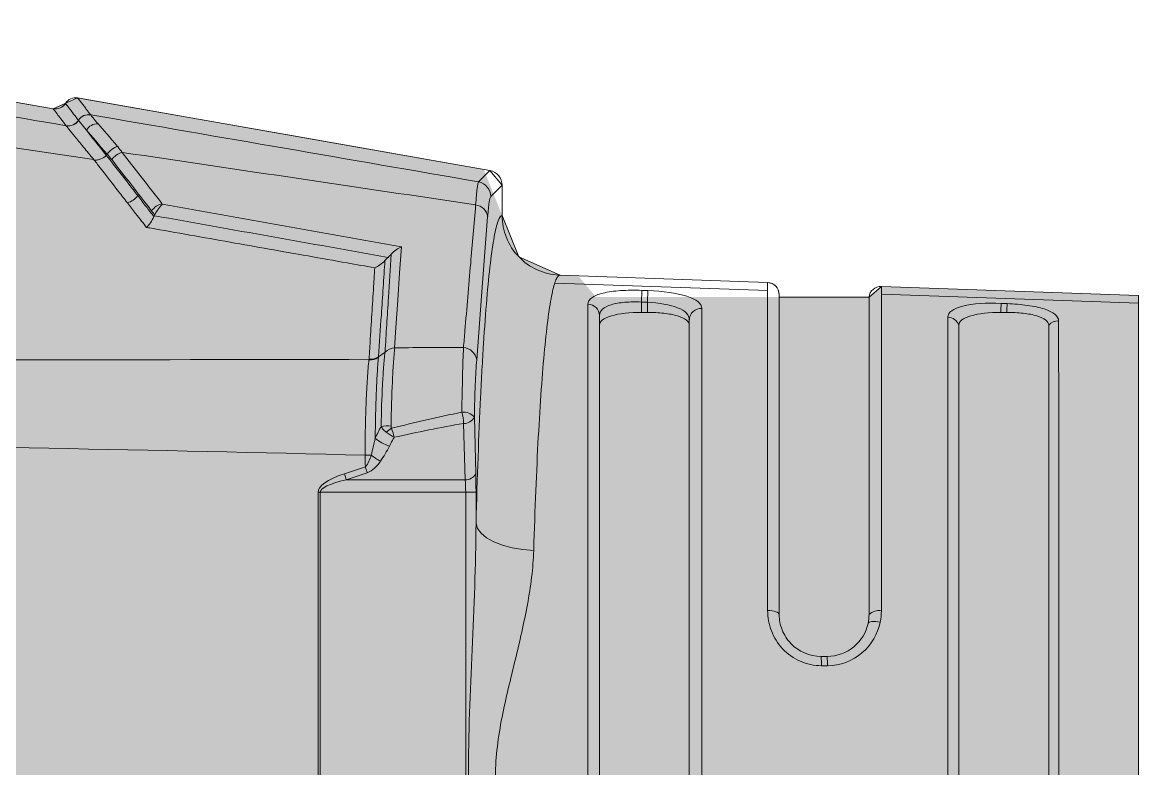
# Model space of a CAD drawing. Header units: millimetres. Extents: x 11482 to 13134, y 681 to 1782.
# Drawn here: x 12866.42 to 12871.7, y 1374.35 to 1377.87 of the extents above; entities that cross this region are included whole.
import ezdxf

# ---------------------------------------------------------------- set-up
doc = ezdxf.new("R2010")
doc.units = ezdxf.units.MM
doc.layers.add('di', color=7, linetype='Continuous')
doc.layers.add('xian', color=250, linetype='Continuous')

# ---------------------------------------------------------------- blocks, each defined once
blk = doc.blocks.new('al-cu')
at = {"layer": 'di', "lineweight": 0, "true_color": 0xffffff}
h = blk.add_hatch(color=7, dxfattribs=at)
h.dxf.hatch_style = 1
h.paths.add_polyline_path([(2170.5902, 2624.2039), (2170.7807, 2618.9417), (2170.7807, 2618.9405), (2170.8537, 2617.8383), (2170.8537, 2614.0827), (2170.4642, 2611.8737), (2170.4278, 2611.8295), (2170.379, 2611.8107), (2170.1309, 2610.404), (2170.0593, 2610.3438), (2169.7054, 2610.3438), (2169.6957, 2610.0671), (2169.6955, 2610.0667), (2169.6955, 2610.0622), (2169.6603, 2609.052), (2169.6599, 2609.0472), (2169.6565, 2609.0335), (2169.6523, 2609.0246), (2169.6425, 2609.0122), (2169.6368, 2609.0073), (2169.6269, 2609.0014), (2169.6162, 2608.9976), (2169.6088, 2608.9962), (2169.602, 2608.9958), (2169.5889, 2608.9958), (2169.5889, 2607.2471), (2164.9173, 2607.2471), (2164.8736, 2608.4986), (2164.9256, 2608.5586), (2164.9256, 2609.8871), (2164.8221, 2609.974), (2164.819, 2610.0622), (2164.7286, 2610.2634), (2164.3043, 2610.4333), (2163.9558, 2612.4098), (2164.0089, 2612.5289), (2163.7338, 2614.0891), (2163.7338, 2618.7562), (2163.5879, 2624.7755), (2163.5887, 2624.7853), (2163.5905, 2624.7927), (2163.5936, 2624.8008), (2163.6002, 2624.8113), (2163.6064, 2624.8181), (2163.6146, 2624.8245), (2163.6212, 2624.8281), (2163.9243, 2624.9718), (2163.9243, 2628.647), (2163.5879, 2634.9282), (2163.5887, 2634.938), (2163.5899, 2634.9434), (2163.5927, 2634.9513), (2163.5967, 2634.9589), (2163.6027, 2634.967), (2163.608, 2634.9722), (2163.615, 2634.9774), (2163.7338, 2635.0512), (2163.7338, 2639.7516), (2164.0089, 2641.3118), (2164.3095, 2643.4367), (2164.3811, 2643.4968), (2164.8088, 2643.4968), (2164.8558, 2644.7995), (2164.8579, 2644.807), (2164.862, 2644.8157), (2164.8675, 2644.8236), (2164.8748, 2644.831), (2164.8823, 2644.8364), (2164.892, 2644.8411), (2164.9013, 2644.8438), (2164.9103, 2644.8448), (2164.9256, 2644.8448), (2164.9256, 2646.5936), (2169.5972, 2646.5936), (2169.6409, 2645.342), (2169.5889, 2645.282), (2169.5889, 2644.8447), (2169.606, 2644.8447), (2169.6125, 2644.8439), (2169.6191, 2644.8423), (2169.6285, 2644.8385), (2169.637, 2644.8332), (2169.6425, 2644.8285), (2169.6484, 2644.8219), (2169.6544, 2644.8121), (2169.6573, 2644.805), (2169.6593, 2644.7973), (2169.6603, 2644.7886), (2169.6955, 2643.7785), (2170.3131, 2642.4032), (2170.3732, 2642.0624), (2170.8537, 2639.758), (2170.8537, 2635.0125), (2170.8533, 2635.0061), (2170.8527, 2635.0021), (2170.8513, 2634.9962), (2170.8493, 2634.9903), (2170.8477, 2634.9868), (2170.8438, 2634.9801), (2170.8406, 2634.9758), (2170.8371, 2634.9719), (2170.8337, 2634.9686), (2170.8311, 2634.9665), (2170.7807, 2634.9275), (2170.7807, 2629.9038), (2170.7806, 2629.9009), (2170.7801, 2629.8958), (2170.7793, 2629.891), (2170.7782, 2629.8867), (2170.7759, 2629.8806), (2170.7728, 2629.8744), (2170.7379, 2629.8146), (2170.7338, 2629.8086), (2170.7314, 2629.8055), (2170.7275, 2629.8015), (2170.7229, 2629.7976), (2170.7196, 2629.7953), (2170.7163, 2629.7932), (2170.5902, 2629.7219)])
at = {"layer": 'di', "color": 18, "lineweight": 0, "true_color": 0x000000}
blk.add_lwpolyline([(2163.7338, 2618.7562), (2163.7338, 2614.0891), (2164.0089, 2612.5289), (2163.9558, 2612.4098), (2164.3095, 2610.404), (2164.3811, 2610.3438), (2164.5277, 2610.3438), (2164.7286, 2610.2634), (2164.819, 2610.0622), (2164.8543, 2609.052), (2164.8592, 2609.0305), (2164.8664, 2609.0184), (2164.8777, 2609.0073), (2164.8906, 2609.0001), (2164.9125, 2608.9958), (2164.9256, 2608.9958), (2164.9256, 2608.5586), (2164.8736, 2608.4986), (2164.9173, 2607.2471), (2169.5972, 2607.2471)], dxfattribs=at)
at = {"layer": 'xian', "color": 18, "lineweight": 0, "true_color": 0x000000}
for p, q in [((2164.0089, 2612.5289), (2163.7338, 2614.0891)), ((2164.2567, 2612.3304), (2164.2563, 2612.3309)), ((2164.23, 2612.2655), (2164.2355, 2612.2696)), ((2164.4705, 2611.9994), (2164.4727, 2611.9976)), ((2168.6866, 2611.2393), (2165.875, 2611.2393)), ((2165.875, 2611.2287), (2165.875, 2611.2393)), ((2165.875, 2611.2287), (2168.6787, 2611.2287)), ((2165.875, 2610.5212), (2165.875, 2611.2287)), ((2165.785, 2611.1114), (2165.7509, 2611.0097)), ((2165.7809, 2611.0011), (2165.815, 2611.1028)), ((2165.815, 2611.1028), (2165.815, 2610.5243)), ((2165.6945, 2610.9812), (2165.6947, 2611.0102)), ((2165.1933, 2610.9138), (2165.2159, 2610.9453)), ((2165.815, 2610.5243), (2165.5402, 2610.5313)), ((2165.5102, 2610.4792), (2165.785, 2610.4722)), ((2167.6149, 2610.5212), (2165.875, 2610.5212)), ((2165.875, 2610.4711), (2165.875, 2610.5212)), ((2165.875, 2610.4711), (2166.027, 2610.4711)), ((2164.3811, 2610.3438), (2164.5277, 2610.3438)), ((2164.819, 2610.0622), (2164.8543, 2609.052)), ((2164.8929, 2609.0514), (2164.8574, 2610.0863)), ((2164.9495, 2609.6661), (2164.8927, 2609.6641)), ((2164.8927, 2609.6641), (2164.8937, 2609.635)), ((2164.9495, 2609.6661), (2164.9997, 2609.6661)), ((2164.9506, 2609.637), (2164.9495, 2609.6661)), ((2164.9997, 2609.6661), (2164.9997, 2609.637)), ((2164.9506, 2609.637), (2164.8937, 2609.635)), ((2164.9997, 2609.637), (2164.9506, 2609.637)), ((2164.9106, 2609.052), (2164.8543, 2609.052)), ((2164.9256, 2608.5586), (2164.9256, 2608.9958)), ((2166.6743, 2608.7918), (2166.6743, 2608.7626)), ((2166.7195, 2608.7606), (2166.7195, 2608.7897)), ((2164.9256, 2608.5586), (2166.4703, 2608.5586)), ((2164.8736, 2608.4986), (2164.9173, 2607.2471)), ((2164.9384, 2608.4986), (2164.8821, 2608.4986)), ((2164.9549, 2607.2463), (2164.9119, 2608.4976)), ((2169.4521, 2608.1214), (2165.0624, 2608.1214)), ((2164.9997, 2607.9174), (2164.9997, 2607.8883)), ((2165.0624, 2607.6842), (2169.4521, 2607.6842))]:
    blk.add_line(p, q, dxfattribs=at)
at = {"layer": 'xian', "color": 18, "lineweight": 0, "true_color": 0x000000, "flags": 128}
for points in [[(2164.3095, 2610.404), (2164.1458, 2611.3322), (2163.9635, 2612.3664), (2163.9558, 2612.4098)], [(2164.6815, 2610.8345), (2164.8072, 2610.8428), (2164.9402, 2610.8517), (2165.0732, 2610.8605), (2165.1716, 2610.867)], [(2164.3644, 2610.4589), (2164.3569, 2610.4513), (2164.3265, 2610.421), (2164.3095, 2610.404)], [(2164.535, 2610.4144), (2164.921, 2610.444), (2165.2309, 2610.4678)], [(2166.1581, 2610.1902), (2166.1538, 2610.244), (2166.1452, 2610.2955), (2166.1325, 2610.343), (2166.1161, 2610.3849), (2166.0967, 2610.4197), (2166.0749, 2610.4462), (2166.0514, 2610.4636), (2166.027, 2610.4711)], [(2164.3811, 2610.3438), (2164.4085, 2610.3713), (2164.436, 2610.399)], [(2166.4703, 2608.9958), (2166.4666, 2608.9969), (2166.463, 2609), (2166.4597, 2609.0052), (2166.4567, 2609.0122), (2166.4543, 2609.0206), (2166.4525, 2609.0304), (2166.4513, 2609.041), (2166.4508, 2609.052)], [(2166.5134, 2608.5632), (2166.5102, 2608.5614), (2166.5076, 2608.5576), (2166.5056, 2608.5519), (2166.5044, 2608.5445), (2166.504, 2608.5357), (2166.5043, 2608.5258), (2166.5055, 2608.5151), (2166.5074, 2608.5042)]]:
    blk.add_lwpolyline(points, dxfattribs=at)
at = {"layer": 'xian', "color": 18, "lineweight": 0, "true_color": 0x000000}
for centre, radius, start, end in [((2164.0339, 2612.455), 0.0584, 302.1334, 9.9024), ((2164.0956, 2612.3564), 0.0584, 122.1229, 189.9131), ((2164.0961, 2612.3561), 0.0585, 122.1996, 189.9628), ((2164.1462, 2612.3118), 0.0646, 121.195, 181.5021), ((2164.3113, 2612.1686), 0.0936, 126.3581, 164.781), ((2164.3774, 2612.1917), 0.092, 306.0758, 344.9321), ((2164.5583, 2611.976), 0.0909, 125.652, 165.1258), ((2165.9123, 2611.4991), 0.408, 251.8163, 256.2015), ((2165.1648, 2610.9825), 0.0659, 326.1, 8.2217), ((2165.4235, 2610.7692), 0.344, 29.0585, 38.0368), ((2165.8782, 2611.3974), 0.408, 251.8163, 256.2015), ((2165.7684, 2610.899), 0.2159, 170.928, 183.8288), ((2165.4198, 2610.8103), 0.2453, 19.6134, 38.1269), ((2166.248, 2610.4), 0.8369, 142.6586, 144.8266), ((2165.2394, 2610.5354), 0.0681, 182.7504, 262.8169), ((2165.5533, 2610.5318), 0.068, 173.1206, 230.7488), ((2165.5598, 2610.8291), 0.2985, 255.6356, 266.2452), ((2165.484, 2610.529), 0.0563, 297.8003, 2.3213), ((2165.7587, 2610.522), 0.0563, 297.8003, 2.3213), ((2164.4363, 2610.472), 0.073, 190.3642, 269.814), ((2164.5428, 2610.4808), 0.0669, 186.8688, 263.334), ((2165.0169, 2609.9267), 0.0566, 180.3169, 268.3742), ((2165.0376, 2609.3762), 0.0568, 91.8092, 183.5507), ((2164.9125, 2609.0541), 0.0583, 182.0002, 269.9999), ((2166.7099, 2609.0784), 0.2888, 262.9301, 271.9162), ((2166.7099, 2609.0492), 0.2887, 262.9294, 271.9162), ((2166.5183, 2608.5112), 0.0675, 135.3219, 190.8726), ((2165.0811, 2608.1761), 0.0578, 180.8903, 251.1025), ((2165.0734, 2605.853), 2.0657, 92.0455, 93.2638), ((2165.0655, 2606.0537), 1.8358, 92.0553, 93.3916), ((2165.1007, 2607.6384), 0.0597, 129.9155, 182.2916)]:
    blk.add_arc(centre, radius, start, end, dxfattribs=at)
at = {"layer": 'xian', "color": 18, "lineweight": 0, "true_color": 0x000000, "extrusion": (0, 0, -1)}
for centre, major_axis, ratio, start_param, end_param in [((2165.875, 2609.7981), (0, 1.4413), 0.151667, 5.858628, 6.283185), ((2165.875, 2609.8101), (0, 1.4186), 0.102726, 5.858628, 6.283185), ((2165.875, 2610.5562), (0.1457, 0), 0.239671, 1.570796, 1.995354), ((2165.875, 2610.4834), (0.2186, 0), 0.056105, 1.570796, 1.995354)]:
    blk.add_ellipse(centre, major_axis=major_axis, ratio=ratio, start_param=start_param, end_param=end_param, dxfattribs=at)
at = {"layer": 'xian', "color": 18, "lineweight": 0, "true_color": 0x000000}
for points in [[(2164.0914, 2612.4651), (2163.9982, 2613.0067), (2163.9053, 2613.548), (2163.8126, 2614.089)], [(2164.2563, 2612.3309), (2164.1678, 2612.9172), (2164.0791, 2613.5032), (2163.99, 2614.089)], [(2165.2362, 2614.089), (2165.2319, 2613.0556), (2165.2286, 2612.0231), (2165.23, 2610.9919)], [(2165.6947, 2611.0102), (2165.6699, 2612.0364), (2165.6501, 2613.0627), (2165.6334, 2614.089)], [(2164.0089, 2612.5289), (2164.013, 2612.506), (2164.0021, 2612.4816), (2163.9824, 2612.4693)], [(2163.9824, 2612.4693), (2163.9626, 2612.457), (2163.9518, 2612.4327), (2163.9558, 2612.4098)], [(2164.0914, 2612.4651), (2164.0914, 2612.4651), (2164.0913, 2612.4652), (2164.0913, 2612.4652)], [(2164.0648, 2612.4057), (2164.0647, 2612.4057), (2164.0646, 2612.4058), (2164.0645, 2612.4059)], [(2164.0649, 2612.4056), (2164.0649, 2612.4056), (2164.0648, 2612.4056), (2164.0648, 2612.4057)], [(2164.038, 2612.3463), (2164.0381, 2612.3463), (2164.0382, 2612.3462), (2164.0383, 2612.3461)], [(2164.038, 2612.3463), (2164.1463, 2611.7178), (2164.2548, 2611.0887), (2164.3644, 2610.4589)], [(2164.0383, 2612.3461), (2164.0384, 2612.3461), (2164.0385, 2612.346), (2164.0385, 2612.346)], [(2164.0385, 2612.346), (2164.0432, 2612.3428), (2164.0582, 2612.3302), (2164.0817, 2612.3101)], [(2164.23, 2612.2655), (2164.1838, 2612.3057), (2164.1428, 2612.3413), (2164.1128, 2612.367)], [(2164.1128, 2612.367), (2164.1439, 2612.3425), (2164.1875, 2612.3079), (2164.2355, 2612.2696)], [(2164.0817, 2612.3101), (2164.1096, 2612.2861), (2164.1482, 2612.2528), (2164.1922, 2612.2153)], [(2164.23, 2612.2655), (2164.2122, 2612.2539), (2164.1968, 2612.2334), (2164.1922, 2612.2153)], [(2164.221, 2612.1932), (2164.306, 2611.6201), (2164.3909, 2611.0467), (2164.4764, 2610.4728)], [(2164.5334, 2612.0384), (2164.5545, 2612.0482), (2164.5748, 2612.0627), (2164.586, 2612.0748)], [(2164.5254, 2612.0343), (2164.5042, 2612.0244), (2164.4839, 2612.0097), (2164.4727, 2611.9976)], [(2164.4727, 2611.9976), (2164.5422, 2611.6103), (2164.6118, 2611.2226), (2164.6815, 2610.8345)], [(2164.5293, 2612.0363), (2164.5281, 2612.0356), (2164.5267, 2612.0349), (2164.5254, 2612.0343)], [(2164.5334, 2612.0384), (2164.532, 2612.0377), (2164.5307, 2612.037), (2164.5293, 2612.0363)], [(2164.732, 2610.8992), (2164.6644, 2611.2786), (2164.5968, 2611.6576), (2164.5293, 2612.0363)], [(2165.2159, 2610.9453), (2165.2248, 2610.9577), (2165.2288, 2610.975), (2165.2268, 2610.9916)], [(2165.23, 2610.9919), (2165.2289, 2610.9918), (2165.2279, 2610.9917), (2165.2268, 2610.9916)], [(2165.6945, 2610.9812), (2165.6674, 2610.974), (2165.6402, 2610.9676), (2165.6127, 2610.9617)], [(2165.7509, 2611.0097), (2165.7321, 2611.0099), (2165.7134, 2611.0101), (2165.6947, 2611.0102)], [(2164.732, 2610.8992), (2164.7367, 2610.9044), (2164.7417, 2610.9094), (2164.747, 2610.9142)], [(2164.747, 2610.9142), (2164.7641, 2610.9293), (2164.7759, 2610.9474), (2164.7827, 2610.9639)], [(2165.1933, 2610.9138), (2165.1809, 2610.9013), (2165.1732, 2610.8838), (2165.1716, 2610.867)], [(2165.6508, 2610.8926), (2165.6761, 2610.9055), (2165.7006, 2610.9199), (2165.7242, 2610.9363)], [(2164.717, 2610.8843), (2164.6999, 2610.8691), (2164.6881, 2610.851), (2164.6815, 2610.8345)], [(2164.717, 2610.8843), (2164.7223, 2610.889), (2164.7273, 2610.894), (2164.732, 2610.8992)], [(2165.564, 2610.8821), (2165.5348, 2610.7684), (2165.5092, 2610.6543), (2165.4857, 2610.54)], [(2165.5402, 2610.5313), (2165.5605, 2610.6441), (2165.5827, 2610.7569), (2165.6079, 2610.8693)], [(2165.564, 2610.8821), (2165.5788, 2610.8769), (2165.5944, 2610.8724), (2165.6079, 2610.8693)], [(2165.5827, 2610.9076), (2165.5922, 2610.8951), (2165.6011, 2610.8814), (2165.6079, 2610.8693)], [(2164.8188, 2610.0667), (2164.8189, 2610.0652), (2164.8189, 2610.0637), (2164.819, 2610.0622)], [(2166.4703, 2608.5586), (2166.4849, 2608.5586), (2166.4992, 2608.5601), (2166.5134, 2608.5632)], [(2166.452, 2608.4984), (2166.4706, 2608.4984), (2166.4891, 2608.5003), (2166.5074, 2608.5042)]]:
    blk.add_open_spline(points, degree=3, dxfattribs=at)
for points, knots in [([(2164.0913, 2612.4652), (2164.08, 2612.4739), (2164.0687, 2612.4826), (2164.0574, 2612.4913), (2164.0412, 2612.5039), (2164.0251, 2612.5164), (2164.0089, 2612.5289)], [0.000008092, 0.000008092, 0.000008092, 0.000008092, 0.001800862, 0.001800862, 0.001800862, 0.004381054, 0.004381054, 0.004381054, 0.004381054]), ([(2164.0645, 2612.4059), (2164.062, 2612.4078), (2164.0595, 2612.4098), (2164.057, 2612.4117), (2164.0469, 2612.4195), (2164.0368, 2612.4273), (2164.0267, 2612.4351), (2164.0119, 2612.4465), (2163.9971, 2612.4579), (2163.9824, 2612.4693)], [0, 0, 0, 0, 0.0004, 0.0004, 0.0004, 0.002, 0.002, 0.002, 0.004354914, 0.004354914, 0.004354914, 0.004354914]), ([(2164.064, 2612.4052), (2164.074, 2612.4112), (2164.0821, 2612.4204), (2164.0917, 2612.4416), (2164.0933, 2612.4537), (2164.0913, 2612.4652)], [0, 0, 0, 0, 0.5, 0.5, 1, 1, 1, 1]), ([(2164.2563, 2612.3309), (2164.2345, 2612.3489), (2164.214, 2612.3659), (2164.1762, 2612.3969), (2164.1589, 2612.411), (2164.1295, 2612.4349), (2164.1172, 2612.4447), (2164.0993, 2612.459), (2164.0936, 2612.4635), (2164.0914, 2612.4651)], [0, 0, 0, 0, 0.25, 0.25, 0.5, 0.5, 0.75, 0.75, 1, 1, 1, 1]), ([(2163.9558, 2612.4098), (2163.9608, 2612.4059), (2163.9659, 2612.402), (2163.9709, 2612.3982), (2163.9821, 2612.3895), (2163.9932, 2612.3809), (2164.0044, 2612.3723), (2164.007, 2612.3703), (2164.0097, 2612.3682), (2164.0123, 2612.3662), (2164.0209, 2612.3596), (2164.0294, 2612.353), (2164.038, 2612.3463)], [0, 0, 0, 0, 0.000799997, 0.000799997, 0.000799997, 0.002575303, 0.002575303, 0.002575303, 0.002990836, 0.002990836, 0.002990836, 0.004350608, 0.004350608, 0.004350608, 0.004350608]), ([(2164.0384, 2612.3461), (2164.0364, 2612.3574), (2164.0378, 2612.3694), (2164.0472, 2612.3904), (2164.055, 2612.3995), (2164.0648, 2612.4057)], [0, 0, 0, 0, 0.5, 0.5, 1, 1, 1, 1]), ([(2164.1128, 2612.367), (2164.0995, 2612.3779), (2164.0887, 2612.3867), (2164.0726, 2612.3997), (2164.0672, 2612.404), (2164.0649, 2612.4056)], [0, 0, 0, 0, 0.5, 0.5, 1, 1, 1, 1]), ([(2164.2567, 2612.3304), (2164.2584, 2612.3283), (2164.2586, 2612.325), (2164.2587, 2612.3193), (2164.2585, 2612.3164), (2164.2571, 2612.308), (2164.2553, 2612.3025), (2164.2486, 2612.2867), (2164.2421, 2612.2773), (2164.2355, 2612.2696)], [0, 0, 0, 0, 0.125, 0.125, 0.25, 0.25, 0.5, 0.5, 1, 1, 1, 1]), ([(2164.4662, 2612.1678), (2164.4479, 2612.182), (2164.4295, 2612.1963), (2164.411, 2612.2106), (2164.3676, 2612.2444), (2164.3239, 2612.2783), (2164.28, 2612.3123), (2164.2723, 2612.3183), (2164.2645, 2612.3243), (2164.2567, 2612.3304)], [0, 0, 0, 0, 0.000296848, 0.000296848, 0.000296848, 0.000996404, 0.000996404, 0.000996404, 0.001120128, 0.001120128, 0.001120128, 0.001120128]), ([(2164.2353, 2612.2694), (2164.2353, 2612.2694), (2164.2353, 2612.2694), (2164.2353, 2612.2694), (2164.2387, 2612.2668), (2164.242, 2612.2642), (2164.2454, 2612.2616), (2164.2892, 2612.2276), (2164.3329, 2612.1938), (2164.3763, 2612.1601), (2164.3948, 2612.1458), (2164.4132, 2612.1316), (2164.4316, 2612.1173)], [-0.00000006, -0.00000006, -0.00000006, -0.00000006, 0, 0, 0, 0.000053434, 0.000053434, 0.000053434, 0.000753264, 0.000753264, 0.000753264, 0.001050225, 0.001050225, 0.001050225, 0.001050225]), ([(2164.1922, 2612.2153), (2164.1924, 2612.2151), (2164.1926, 2612.2149), (2164.1929, 2612.2147), (2164.2019, 2612.2073), (2164.2113, 2612.2001), (2164.221, 2612.1932)], [0, 0, 0, 0, 0.0000040679, 0.0000040679, 0.0000040679, 0.0001575261, 0.0001575261, 0.0001575261, 0.0001575261]), ([(2164.2558, 2612.244), (2164.2469, 2612.2509), (2164.2383, 2612.2581), (2164.2299, 2612.2655), (2164.2299, 2612.2655), (2164.2299, 2612.2655), (2164.2299, 2612.2655)], [0, 0, 0, 0, 0.0001428178, 0.0001428178, 0.0001428178, 0.0001428778, 0.0001428778, 0.0001428778, 0.0001428778]), ([(2164.5053, 2612.0499), (2164.4947, 2612.0581), (2164.484, 2612.0664), (2164.4734, 2612.0747), (2164.4406, 2612.1002), (2164.4078, 2612.1258), (2164.3748, 2612.1514), (2164.3353, 2612.1821), (2164.2957, 2612.213), (2164.2558, 2612.244)], [0, 0, 0, 0, 0.000173647, 0.000173647, 0.000173647, 0.000705992, 0.000705992, 0.000705992, 0.001343289, 0.001343289, 0.001343289, 0.001343289]), ([(2164.221, 2612.1932), (2164.2608, 2612.1622), (2164.3005, 2612.1314), (2164.34, 2612.1008), (2164.3837, 2612.0668), (2164.4272, 2612.033), (2164.4705, 2611.9994)], [0, 0, 0, 0, 0.000637509, 0.000637509, 0.000637509, 0.001343734, 0.001343734, 0.001343734, 0.001343734]), ([(2164.586, 2612.0748), (2164.5758, 2612.0828), (2164.5655, 2612.0907), (2164.5552, 2612.0987), (2164.5429, 2612.1083), (2164.5306, 2612.1178), (2164.5183, 2612.1274), (2164.501, 2612.1408), (2164.4836, 2612.1543), (2164.4662, 2612.1678)], [-0.0001675061, -0.0001675061, -0.0001675061, -0.0001675061, 0, 0, 0, 0.0001996455, 0.0001996455, 0.0001996455, 0.0004808345, 0.0004808345, 0.0004808345, 0.0004808345]), ([(2164.4316, 2612.1173), (2164.4489, 2612.1038), (2164.4663, 2612.0904), (2164.4836, 2612.077), (2164.5002, 2612.0642), (2164.5166, 2612.0514), (2164.5331, 2612.0386), (2164.5332, 2612.0385), (2164.5333, 2612.0385), (2164.5334, 2612.0384)], [0, 0, 0, 0, 0.0002812933, 0.0002812933, 0.0002812933, 0.000549396, 0.000549396, 0.000549396, 0.0005511659, 0.0005511659, 0.0005511659, 0.0005511659]), ([(2164.7827, 2610.9639), (2164.7747, 2611.0089), (2164.7668, 2611.0539), (2164.7588, 2611.0989), (2164.7364, 2611.2253), (2164.714, 2611.3518), (2164.6917, 2611.4782), (2164.6805, 2611.5413), (2164.6693, 2611.6045), (2164.6581, 2611.6677), (2164.635, 2611.7981), (2164.612, 2611.9284), (2164.5889, 2612.0588), (2164.5879, 2612.0641), (2164.587, 2612.0694), (2164.586, 2612.0748)], [0, 0, 0, 0, 0.000470857, 0.000470857, 0.000470857, 0.001794309, 0.001794309, 0.001794309, 0.002455926, 0.002455926, 0.002455926, 0.003821929, 0.003821929, 0.003821929, 0.003877904, 0.003877904, 0.003877904, 0.003877904]), ([(2164.5254, 2612.0343), (2164.5217, 2612.0371), (2164.518, 2612.04), (2164.5144, 2612.0428), (2164.5114, 2612.0452), (2164.5084, 2612.0475), (2164.5053, 2612.0499)], [0.0000012095, 0.0000012095, 0.0000012095, 0.0000012095, 0.0000610459, 0.0000610459, 0.0000610459, 0.0001101536, 0.0001101536, 0.0001101536, 0.0001101536]), ([(2165.2268, 2610.9916), (2165.1935, 2610.9895), (2165.1602, 2610.9875), (2165.1269, 2610.9854), (2165.0821, 2610.9826), (2165.0372, 2610.9798), (2164.9924, 2610.977), (2164.9476, 2610.9742), (2164.9028, 2610.9714), (2164.858, 2610.9686), (2164.8329, 2610.967), (2164.8078, 2610.9655), (2164.7827, 2610.9639)], [0, 0, 0, 0, 0.000581552, 0.000581552, 0.000581552, 0.001363751, 0.001363751, 0.001363751, 0.002145951, 0.002145951, 0.002145951, 0.002584324, 0.002584324, 0.002584324, 0.002584324]), ([(2165.6947, 2611.0102), (2165.649, 2611.0107), (2165.6043, 2611.0103), (2165.5167, 2611.0086), (2165.4736, 2611.0072), (2165.3936, 2611.004), (2165.3558, 2611.0022), (2165.2872, 2610.9977), (2165.2567, 2610.9952), (2165.23, 2610.9919)], [0, 0, 0, 0, 0.25, 0.25, 0.5, 0.5, 0.75, 0.75, 1, 1, 1, 1]), ([(2165.7509, 2611.0097), (2165.7444, 2611.001), (2165.7342, 2610.9964), (2165.7148, 2610.9877), (2165.7047, 2610.9841), (2165.6945, 2610.9812)], [0, 0, 0, 0, 0.5, 0.5, 1, 1, 1, 1]), ([(2165.7242, 2610.9363), (2165.7361, 2610.9445), (2165.7474, 2610.9537), (2165.7674, 2610.9749), (2165.7762, 2610.9872), (2165.7809, 2611.0011)], [0, 0, 0, 0, 0.5, 0.5, 1, 1, 1, 1]), ([(2165.1933, 2610.9138), (2165.149, 2610.9111), (2165.1046, 2610.9083), (2165.0603, 2610.9056), (2165.0159, 2610.9028), (2164.9716, 2610.9001), (2164.9272, 2610.8973), (2164.8571, 2610.893), (2164.7871, 2610.8886), (2164.717, 2610.8843)], [0, 0, 0, 0, 0.00078071, 0.00078071, 0.00078071, 0.00156142, 0.00156142, 0.00156142, 0.00279463, 0.00279463, 0.00279463, 0.00279463]), ([(2164.747, 2610.9142), (2164.7908, 2610.9171), (2164.8346, 2610.92), (2164.8783, 2610.9229), (2164.923, 2610.9259), (2164.9676, 2610.9289), (2165.0122, 2610.9318), (2165.0801, 2610.9363), (2165.148, 2610.9408), (2165.2159, 2610.9453)], [0.000014485, 0.000014485, 0.000014485, 0.000014485, 0.00078071, 0.00078071, 0.00078071, 0.00156142, 0.00156142, 0.00156142, 0.002749721, 0.002749721, 0.002749721, 0.002749721]), ([(2165.5552, 2610.933), (2165.4834, 2610.9317), (2165.4143, 2610.9292), (2165.3221, 2610.9246), (2165.2934, 2610.9229), (2165.2403, 2610.919), (2165.2155, 2610.9168), (2165.1935, 2610.9141)], [0, 0, 0, 0, 0.5, 0.5, 0.75, 0.75, 1, 1, 1, 1]), ([(2165.2159, 2610.9453), (2165.2159, 2610.9453), (2165.2159, 2610.9453), (2165.2159, 2610.9453), (2165.2171, 2610.9455), (2165.2183, 2610.9456), (2165.2195, 2610.9457)], [-0.00000006, -0.00000006, -0.00000006, -0.00000006, 0, 0, 0, 0.0000206153, 0.0000206153, 0.0000206153, 0.0000206153]), ([(2165.2195, 2610.9457), (2165.2429, 2610.9482), (2165.2691, 2610.9501), (2165.3271, 2610.9535), (2165.3591, 2610.955), (2165.4596, 2610.9589), (2165.5353, 2610.961), (2165.6127, 2610.9617)], [0, 0, 0, 0, 0.25, 0.25, 0.5, 0.5, 1, 1, 1, 1]), ([(2165.6127, 2610.9617), (2165.6027, 2610.9571), (2165.5927, 2610.9522), (2165.5828, 2610.9473), (2165.5735, 2610.9427), (2165.5644, 2610.9379), (2165.5552, 2610.933)], [0, 0, 0, 0, 0.0001171828, 0.0001171828, 0.0001171828, 0.0002260199, 0.0002260199, 0.0002260199, 0.0002260199]), ([(2165.5827, 2610.9076), (2165.5805, 2610.9105), (2165.5781, 2610.9133), (2165.5757, 2610.9159), (2165.5715, 2610.9206), (2165.5669, 2610.9247), (2165.5624, 2610.9282), (2165.56, 2610.93), (2165.5576, 2610.9316), (2165.5552, 2610.933)], [0, 0, 0, 0, 0.000038152, 0.000038152, 0.000038152, 0.0001058624, 0.0001058624, 0.0001058624, 0.0001406044, 0.0001406044, 0.0001406044, 0.0001406044]), ([(2165.1716, 2610.8667), (2165.1716, 2610.8649), (2165.1716, 2610.8631), (2165.1716, 2610.8612), (2165.1714, 2610.7515), (2165.1714, 2610.6418), (2165.1714, 2610.5321)], [-0.000019208, -0.000019208, -0.000019208, -0.000019208, 0, 0, 0, 0.001152634, 0.001152634, 0.001152634, 0.001152634]), ([(2165.1716, 2610.8667), (2165.1831, 2610.8674), (2165.1952, 2610.8689), (2165.2208, 2610.8711), (2165.2341, 2610.8721), (2165.2759, 2610.875), (2165.306, 2610.8765), (2165.4032, 2610.8809), (2165.4765, 2610.8832), (2165.553, 2610.8846)], [0, 0, 0, 0, 0.125, 0.125, 0.25, 0.25, 0.5, 0.5, 1, 1, 1, 1]), ([(2165.553, 2610.8846), (2165.5541, 2610.8846), (2165.5551, 2610.8845), (2165.5562, 2610.8844), (2165.558, 2610.8843), (2165.5599, 2610.8839), (2165.5616, 2610.8833), (2165.5624, 2610.883), (2165.5632, 2610.8826), (2165.564, 2610.8821)], [0, 0, 0, 0, 0.00001122859, 0.00001122859, 0.00001122859, 0.00003045862, 0.00003045862, 0.00003045862, 0.00003970121, 0.00003970121, 0.00003970121, 0.00003970121]), ([(2165.6079, 2610.8693), (2165.6131, 2610.8723), (2165.6184, 2610.8753), (2165.6237, 2610.8782), (2165.6327, 2610.8831), (2165.6417, 2610.8879), (2165.6508, 2610.8926)], [0, 0, 0, 0, 0.0000641428, 0.0000641428, 0.0000641428, 0.0001734291, 0.0001734291, 0.0001734291, 0.0001734291]), ([(2165.1714, 2610.5321), (2165.144, 2610.5297), (2165.1166, 2610.5274), (2165.0893, 2610.5251), (2164.9798, 2610.5157), (2164.8704, 2610.5064), (2164.7609, 2610.497), (2164.6661, 2610.489), (2164.5712, 2610.4809), (2164.4764, 2610.4728)], [0, 0, 0, 0, 0.0005, 0.0005, 0.0005, 0.0025, 0.0025, 0.0025, 0.00423376, 0.00423376, 0.00423376, 0.00423376]), ([(2165.4857, 2610.54), (2165.422, 2610.5391), (2165.3629, 2610.538), (2165.2562, 2610.5354), (2165.2098, 2610.5338), (2165.1714, 2610.5321)], [0, 0, 0, 0, 0.5, 0.5, 1, 1, 1, 1]), ([(2165.2309, 2610.4678), (2165.265, 2610.4704), (2165.3058, 2610.4727), (2165.4006, 2610.4766), (2165.4534, 2610.4781), (2165.5102, 2610.4792)], [0, 0, 0, 0, 0.5, 0.5, 1, 1, 1, 1]), ([(2168.4875, 2610.4711), (2168.283, 2610.4722), (2168.0782, 2610.481), (2167.668, 2610.4988), (2167.4629, 2610.5083), (2167.0517, 2610.5083), (2166.8465, 2610.4988), (2166.4363, 2610.481), (2166.2316, 2610.4722), (2166.027, 2610.4711)], [0, 0, 0, 0, 0.25, 0.25, 0.5, 0.5, 0.75, 0.75, 1, 1, 1, 1]), ([(2164.4764, 2610.4728), (2164.4429, 2610.4705), (2164.4163, 2610.468), (2164.3788, 2610.4633), (2164.3677, 2610.4611), (2164.3644, 2610.4589)], [0, 0, 0, 0, 0.5, 0.5, 1, 1, 1, 1]), ([(2166.027, 2610.4711), (2165.8012, 2610.4652), (2165.5969, 2610.4577), (2165.3672, 2610.4467), (2165.3226, 2610.4444), (2165.236, 2610.4396), (2165.194, 2610.4371), (2165.0737, 2610.4295), (2165.0009, 2610.4242), (2164.8699, 2610.4131), (2164.8116, 2610.4073), (2164.7099, 2610.3952), (2164.6669, 2610.389), (2164.5984, 2610.3764), (2164.5724, 2610.37), (2164.5373, 2610.3571), (2164.5281, 2610.3505), (2164.5277, 2610.3438)], [0, 0, 0, 0, 0.25, 0.25, 0.3125, 0.3125, 0.375, 0.375, 0.5, 0.5, 0.625, 0.625, 0.75, 0.75, 0.875, 0.875, 1, 1, 1, 1]), ([(2164.3095, 2610.404), (2164.3124, 2610.3871), (2164.3213, 2610.3718), (2164.3474, 2610.3499), (2164.364, 2610.3438), (2164.3811, 2610.3438)], [0, 0, 0, 0, 0.5, 0.5, 1, 1, 1, 1]), ([(2164.436, 2610.399), (2164.4388, 2610.4018), (2164.4485, 2610.4045), (2164.4817, 2610.4097), (2164.5052, 2610.4121), (2164.535, 2610.4144)], [0, 0, 0, 0, 0.5, 0.5, 1, 1, 1, 1]), ([(2166.1581, 2610.1902), (2166.2452, 2610.1928), (2166.3329, 2610.2047), (2166.5108, 2610.2374), (2166.6008, 2610.2584), (2166.7843, 2610.3027), (2166.8766, 2610.326), (2167.0641, 2610.363), (2167.1593, 2610.3763), (2167.3559, 2610.3763), (2167.4512, 2610.3629), (2167.6384, 2610.3258), (2167.7305, 2610.3027), (2167.9136, 2610.2584), (2168.004, 2610.2374), (2168.1818, 2610.2047), (2168.2694, 2610.1928), (2168.3564, 2610.1902)], [0, 0, 0, 0, 0.125, 0.125, 0.25, 0.25, 0.375, 0.375, 0.5, 0.5, 0.625, 0.625, 0.75, 0.75, 0.875, 0.875, 1, 1, 1, 1]), ([(2164.5277, 2610.3438), (2164.565, 2610.3438), (2164.6015, 2610.3368), (2164.6703, 2610.3092), (2164.7018, 2610.2889), (2164.7552, 2610.2381), (2164.7772, 2610.2073), (2164.8078, 2610.1405), (2164.8169, 2610.1034), (2164.8188, 2610.0667)], [0, 0, 0, 0, 0.25, 0.25, 0.5, 0.5, 0.75, 0.75, 1, 1, 1, 1]), ([(2166.1581, 2610.1902), (2165.9553, 2610.1842), (2165.7719, 2610.1768), (2165.5248, 2610.1634), (2165.4465, 2610.1586), (2165.303, 2610.1484), (2165.2379, 2610.143), (2165.1208, 2610.1318), (2165.0688, 2610.126), (2164.9782, 2610.1138), (2164.9401, 2610.1076), (2164.8795, 2610.0949), (2164.8567, 2610.0885), (2164.8339, 2610.0787), (2164.8282, 2610.0754), (2164.8225, 2610.0705), (2164.8211, 2610.0688), (2164.8193, 2610.0655), (2164.8189, 2610.0638), (2164.819, 2610.0622)], [0, 0, 0, 0, 0.25, 0.25, 0.375, 0.375, 0.5, 0.5, 0.625, 0.625, 0.75, 0.75, 0.875, 0.875, 0.9375, 0.9375, 0.96875, 0.96875, 1, 1, 1, 1]), ([(2164.9603, 2609.9264), (2164.9486, 2609.9264), (2164.9378, 2609.9202), (2164.9195, 2609.8955), (2164.9118, 2609.8767), (2164.9002, 2609.829), (2164.8962, 2609.7997), (2164.8918, 2609.735), (2164.8914, 2609.6998), (2164.8927, 2609.6641)], [0, 0, 0, 0, 0.25, 0.25, 0.5, 0.5, 0.75, 0.75, 1, 1, 1, 1]), ([(2169.5542, 2609.9264), (2169.5125, 2609.9264), (2169.4614, 2609.9264), (2169.3431, 2609.9264), (2169.276, 2609.9264), (2169.1262, 2609.9264), (2169.0431, 2609.9264), (2168.8626, 2609.9264), (2168.7667, 2609.9264), (2168.5638, 2609.9264), (2168.4568, 2609.9264), (2168.2315, 2609.9264), (2168.1152, 2609.9264), (2167.8782, 2609.9264), (2167.757, 2609.9264), (2167.5711, 2609.9264), (2167.5082, 2609.9264), (2167.3832, 2609.9264), (2167.3208, 2609.9264), (2167.1339, 2609.9264), (2167.0099, 2609.9264), (2166.7628, 2609.9264), (2166.6392, 2609.9264), (2166.4013, 2609.9264), (2166.286, 2609.9264), (2166.0627, 2609.9264), (2165.9538, 2609.9264), (2165.7494, 2609.9264), (2165.6537, 2609.9264), (2165.4748, 2609.9264), (2165.3914, 2609.9264), (2165.2395, 2609.9264), (2165.1714, 2609.9264), (2165.0526, 2609.9264), (2165.002, 2609.9264), (2164.9603, 2609.9264)], [0, 0, 0, 0, 0.0625, 0.0625, 0.125, 0.125, 0.1875, 0.1875, 0.25, 0.25, 0.3125, 0.3125, 0.375, 0.375, 0.4375, 0.4375, 0.46875, 0.46875, 0.5, 0.5, 0.5625, 0.5625, 0.625, 0.625, 0.6875, 0.6875, 0.75, 0.75, 0.8125, 0.8125, 0.875, 0.875, 0.9375, 0.9375, 1, 1, 1, 1]), ([(2164.9495, 2609.6661), (2164.9482, 2609.6939), (2164.9486, 2609.7213), (2164.9528, 2609.7717), (2164.9567, 2609.7946), (2164.9681, 2609.8318), (2164.9756, 2609.8463), (2164.9935, 2609.8654), (2165.0039, 2609.8702), (2165.0153, 2609.8702)], [0, 0, 0, 0, 0.25, 0.25, 0.5, 0.5, 0.75, 0.75, 1, 1, 1, 1]), ([(2165.0624, 2609.8702), (2165.0531, 2609.8702), (2165.0445, 2609.8653), (2165.0288, 2609.8457), (2165.022, 2609.8311), (2165.0055, 2609.7751), (2164.9997, 2609.7214), (2164.9997, 2609.6661)], [0, 0, 0, 0, 0.25, 0.25, 0.5, 0.5, 1, 1, 1, 1]), ([(2165.0153, 2609.8702), (2165.0968, 2609.8702), (2165.2115, 2609.8702), (2165.4328, 2609.8702), (2165.5143, 2609.8702), (2165.6887, 2609.8702), (2165.7821, 2609.8702), (2165.9815, 2609.8702), (2166.0878, 2609.8702), (2166.3058, 2609.8702), (2166.4184, 2609.8702), (2166.6507, 2609.8702), (2166.7714, 2609.8702), (2167.0128, 2609.8702), (2167.1339, 2609.8702), (2167.3165, 2609.8702), (2167.3774, 2609.8702), (2167.4996, 2609.8702), (2167.5611, 2609.8702), (2167.7427, 2609.8702), (2167.8611, 2609.8702), (2168.0928, 2609.8702), (2168.2064, 2609.8702), (2168.4267, 2609.8702), (2168.5312, 2609.8702), (2168.7296, 2609.8702), (2168.8233, 2609.8702), (2168.9997, 2609.8702), (2169.0809, 2609.8702), (2169.2273, 2609.8702), (2169.2929, 2609.8702), (2169.4085, 2609.8702), (2169.4585, 2609.8702), (2169.4992, 2609.8702)], [0, 0, 0, 0, 0.125, 0.125, 0.1875, 0.1875, 0.25, 0.25, 0.3125, 0.3125, 0.375, 0.375, 0.4375, 0.4375, 0.5, 0.5, 0.53125, 0.53125, 0.5625, 0.5625, 0.625, 0.625, 0.6875, 0.6875, 0.75, 0.75, 0.8125, 0.8125, 0.875, 0.875, 0.9375, 0.9375, 1, 1, 1, 1]), ([(2164.8937, 2609.635), (2164.8963, 2609.563), (2164.9056, 2609.4936), (2164.9284, 2609.4221), (2164.9373, 2609.4036), (2164.9578, 2609.3788), (2164.9689, 2609.3727), (2164.9809, 2609.3727)], [0, 0, 0, 0, 0.5, 0.5, 0.75, 0.75, 1, 1, 1, 1]), ([(2165.0358, 2609.433), (2165.0242, 2609.433), (2165.0134, 2609.4377), (2164.9934, 2609.4569), (2164.9846, 2609.4712), (2164.9623, 2609.5269), (2164.9531, 2609.5809), (2164.9506, 2609.637)], [0, 0, 0, 0, 0.25, 0.25, 0.5, 0.5, 1, 1, 1, 1]), ([(2164.9997, 2609.637), (2164.9997, 2609.6094), (2165.0011, 2609.5823), (2165.0067, 2609.5322), (2165.011, 2609.5094), (2165.022, 2609.4722), (2165.0288, 2609.4575), (2165.0443, 2609.438), (2165.0531, 2609.433), (2165.0624, 2609.433)], [0, 0, 0, 0, 0.25, 0.25, 0.5, 0.5, 0.75, 0.75, 1, 1, 1, 1]), ([(2169.4787, 2609.433), (2169.3974, 2609.433), (2169.2834, 2609.433), (2169.0638, 2609.433), (2168.9829, 2609.433), (2168.81, 2609.433), (2168.7175, 2609.433), (2168.52, 2609.433), (2168.4147, 2609.433), (2168.1988, 2609.433), (2168.0874, 2609.433), (2167.8575, 2609.433), (2167.7381, 2609.433), (2167.4991, 2609.433), (2167.3792, 2609.433), (2167.1986, 2609.433), (2167.1383, 2609.433), (2167.0174, 2609.433), (2166.9566, 2609.433), (2166.7768, 2609.433), (2166.6596, 2609.433), (2166.4303, 2609.433), (2166.318, 2609.433), (2166.0998, 2609.433), (2165.9962, 2609.433), (2165.7997, 2609.433), (2165.7069, 2609.433), (2165.5322, 2609.433), (2165.4515, 2609.433), (2165.3062, 2609.433), (2165.2411, 2609.433), (2165.1262, 2609.433), (2165.0765, 2609.433), (2165.0358, 2609.433)], [0, 0, 0, 0, 0.125, 0.125, 0.1875, 0.1875, 0.25, 0.25, 0.3125, 0.3125, 0.375, 0.375, 0.4375, 0.4375, 0.5, 0.5, 0.53125, 0.53125, 0.5625, 0.5625, 0.625, 0.625, 0.6875, 0.6875, 0.75, 0.75, 0.8125, 0.8125, 0.875, 0.875, 0.9375, 0.9375, 1, 1, 1, 1]), ([(2164.9809, 2609.3727), (2165.0225, 2609.3727), (2165.0734, 2609.3727), (2165.191, 2609.3727), (2165.2576, 2609.3727), (2165.4063, 2609.3727), (2165.4888, 2609.3727), (2165.6676, 2609.3727), (2165.7627, 2609.3727), (2165.9637, 2609.3727), (2166.0697, 2609.3727), (2166.293, 2609.3727), (2166.4079, 2609.3727), (2166.6426, 2609.3727), (2166.7626, 2609.3727), (2166.9466, 2609.3727), (2167.0088, 2609.3727), (2167.1326, 2609.3727), (2167.1943, 2609.3727), (2167.3792, 2609.3727), (2167.502, 2609.3727), (2167.7466, 2609.3727), (2167.8689, 2609.3727), (2168.1044, 2609.3727), (2168.2186, 2609.3727), (2168.4398, 2609.3727), (2168.5476, 2609.3727), (2168.7501, 2609.3727), (2168.845, 2609.3727), (2169.0223, 2609.3727), (2169.1051, 2609.3727), (2169.2558, 2609.3727), (2169.3234, 2609.3727), (2169.4416, 2609.3727), (2169.492, 2609.3727), (2169.5336, 2609.3727)], [0, 0, 0, 0, 0.0625, 0.0625, 0.125, 0.125, 0.1875, 0.1875, 0.25, 0.25, 0.3125, 0.3125, 0.375, 0.375, 0.4375, 0.4375, 0.46875, 0.46875, 0.5, 0.5, 0.5625, 0.5625, 0.625, 0.625, 0.6875, 0.6875, 0.75, 0.75, 0.8125, 0.8125, 0.875, 0.875, 0.9375, 0.9375, 1, 1, 1, 1]), ([(2166.4508, 2609.052), (2166.2907, 2609.052), (2165.883, 2609.052), (2165.3418, 2609.052), (2165.0547, 2609.052), (2164.9277, 2609.052), (2164.9165, 2609.052), (2164.9106, 2609.052)], [0, 0, 0, 0, 0.207633, 0.528878, 0.850231, 0.921517, 1, 1, 1, 1]), ([(2166.7195, 2608.7897), (2166.7196, 2608.8255), (2166.7119, 2608.8611), (2166.6835, 2608.9255), (2166.6626, 2608.9549), (2166.6117, 2609.0027), (2166.5818, 2609.0212), (2166.5179, 2609.046), (2166.4845, 2609.052), (2166.4508, 2609.052)], [0, 0, 0, 0, 0.25, 0.25, 0.5, 0.5, 0.75, 0.75, 1, 1, 1, 1]), ([(2164.9125, 2608.9958), (2164.9123, 2608.9958), (2164.9487, 2608.9958), (2165.0576, 2608.9958), (2165.1029, 2608.9958), (2165.209, 2608.9958), (2165.2699, 2608.9958), (2165.408, 2608.9958), (2165.4855, 2608.9958), (2165.6517, 2608.9958), (2165.7408, 2608.9958), (2165.9313, 2608.9958), (2166.0333, 2608.9958), (2166.246, 2608.9958), (2166.3562, 2608.9958), (2166.4703, 2608.9958)], [0, 0, 0, 0, 0.25, 0.25, 0.375, 0.375, 0.5, 0.5, 0.625, 0.625, 0.75, 0.75, 0.875, 0.875, 1, 1, 1, 1]), ([(2166.4703, 2608.9958), (2166.4956, 2608.9958), (2166.5208, 2608.9912), (2166.5694, 2608.972), (2166.5921, 2608.9577), (2166.6504, 2608.9018), (2166.6743, 2608.8474), (2166.6743, 2608.7918)], [0, 0, 0, 0, 0.25, 0.25, 0.5, 0.5, 1, 1, 1, 1]), ([(2166.5074, 2608.5042), (2166.5648, 2608.5163), (2166.6183, 2608.547), (2166.6966, 2608.639), (2166.7195, 2608.6987), (2166.7195, 2608.7606)], [0, 0, 0, 0, 0.5, 0.5, 1, 1, 1, 1]), ([(2166.6743, 2608.7626), (2166.6743, 2608.7144), (2166.6569, 2608.6679), (2166.5974, 2608.5963), (2166.5567, 2608.5726), (2166.5134, 2608.5632)], [0, 0, 0, 0, 0.5, 0.5, 1, 1, 1, 1]), ([(2164.8736, 2608.4986), (2164.8731, 2608.5133), (2164.8783, 2608.5278), (2164.8973, 2608.5498), (2164.911, 2608.557), (2164.9256, 2608.5586)], [0, 0, 0, 0, 0.5, 0.5, 1, 1, 1, 1]), ([(2164.8736, 2608.4986), (2164.8731, 2608.4986), (2164.8719, 2608.4986), (2164.9155, 2608.4986), (2164.9384, 2608.4986)], [0, 0, 0, 0, 0.474806, 1, 1, 1, 1]), ([(2164.9384, 2608.4986), (2164.9744, 2608.4986), (2165.0404, 2608.4985), (2165.2494, 2608.4985), (2165.5304, 2608.4985), (2165.8925, 2608.4984), (2166.2951, 2608.4984), (2166.452, 2608.4984)], [0, 0, 0, 0, 0.231316, 0.424494, 0.472556, 0.794299, 1, 1, 1, 1]), ([(2165.0233, 2608.1752), (2164.9997, 2608.1752), (2164.9806, 2608.1494), (2164.9573, 2608.0541), (2164.9531, 2607.9856), (2164.9558, 2607.9154)], [0, 0, 0, 0, 0.5, 0.5, 1, 1, 1, 1]), ([(2169.4912, 2608.1752), (2169.4088, 2608.1753), (2169.2937, 2608.1753), (2169.0725, 2608.1754), (2168.9913, 2608.1755), (2168.8175, 2608.1755), (2168.7246, 2608.1755), (2168.5262, 2608.1756), (2168.4206, 2608.1756), (2168.204, 2608.1756), (2168.0922, 2608.1756), (2167.8616, 2608.1756), (2167.742, 2608.1756), (2167.5006, 2608.1756), (2167.3792, 2608.1757), (2167.1352, 2608.1757), (2167.0133, 2608.1756), (2166.7746, 2608.1756), (2166.6572, 2608.1756), (2166.4259, 2608.1756), (2166.3118, 2608.1756), (2166.095, 2608.1756), (2165.9913, 2608.1756), (2165.7935, 2608.1755), (2165.6986, 2608.1755), (2165.5238, 2608.1755), (2165.4436, 2608.1754), (2165.2973, 2608.1754), (2165.2308, 2608.1753), (2165.1143, 2608.1753), (2165.0645, 2608.1753), (2165.0233, 2608.1752)], [0, 0, 0, 0, 0.125, 0.125, 0.1875, 0.1875, 0.25, 0.25, 0.3125, 0.3125, 0.375, 0.375, 0.4375, 0.4375, 0.5, 0.5, 0.5625, 0.5625, 0.625, 0.625, 0.6875, 0.6875, 0.75, 0.75, 0.8125, 0.8125, 0.875, 0.875, 0.9375, 0.9375, 1, 1, 1, 1]), ([(2165.0624, 2608.1214), (2165.0531, 2608.1214), (2165.0445, 2608.1165), (2165.0288, 2608.0969), (2165.022, 2608.0824), (2165.0055, 2608.0263), (2164.9997, 2607.9727), (2164.9997, 2607.9174)], [0, 0, 0, 0, 0.25, 0.25, 0.5, 0.5, 1, 1, 1, 1]), ([(2164.9558, 2607.9154), (2164.9559, 2607.9111), (2164.9561, 2607.9069), (2164.9563, 2607.9026), (2164.9565, 2607.8972), (2164.9567, 2607.8917), (2164.9569, 2607.8862)], [0, 0, 0, 0, 0.000043807, 0.000043807, 0.000043807, 0.0001000768, 0.0001000768, 0.0001000768, 0.0001000768]), ([(2164.9569, 2607.8862), (2164.9582, 2607.8521), (2164.9611, 2607.8187), (2164.9699, 2607.7571), (2164.9758, 2607.7294), (2164.9904, 2607.6838), (2164.9992, 2607.6659), (2165.0186, 2607.6422), (2165.0296, 2607.6361), (2165.0411, 2607.636)], [0, 0, 0, 0, 0.25, 0.25, 0.5, 0.5, 0.75, 0.75, 1, 1, 1, 1]), ([(2164.9997, 2607.8883), (2164.9997, 2607.8607), (2165.0011, 2607.8335), (2165.0067, 2607.7835), (2165.011, 2607.7607), (2165.022, 2607.7235), (2165.0288, 2607.7088), (2165.0443, 2607.6892), (2165.0531, 2607.6842), (2165.0624, 2607.6842)], [0, 0, 0, 0, 0.25, 0.25, 0.5, 0.5, 0.75, 0.75, 1, 1, 1, 1]), ([(2165.0411, 2607.636), (2165.1228, 2607.6359), (2165.237, 2607.6357), (2165.4563, 2607.6355), (2165.537, 2607.6355), (2165.7093, 2607.6353), (2165.8016, 2607.6353), (2165.9983, 2607.6352), (2166.1031, 2607.6352), (2166.318, 2607.6351), (2166.4289, 2607.6351), (2166.6577, 2607.635), (2166.7763, 2607.635), (2167.0158, 2607.635), (2167.1362, 2607.635), (2167.3782, 2607.635), (2167.4993, 2607.635), (2167.7361, 2607.635), (2167.8526, 2607.635), (2168.082, 2607.6351), (2168.1952, 2607.6351), (2168.4103, 2607.6352), (2168.5132, 2607.6352), (2168.7094, 2607.6353), (2168.8035, 2607.6353), (2168.9769, 2607.6355), (2169.0565, 2607.6355), (2169.2017, 2607.6357), (2169.2676, 2607.6357), (2169.3832, 2607.6359), (2169.4326, 2607.636), (2169.4735, 2607.636)], [0, 0, 0, 0, 0.125, 0.125, 0.1875, 0.1875, 0.25, 0.25, 0.3125, 0.3125, 0.375, 0.375, 0.4375, 0.4375, 0.5, 0.5, 0.5625, 0.5625, 0.625, 0.625, 0.6875, 0.6875, 0.75, 0.75, 0.8125, 0.8125, 0.875, 0.875, 0.9375, 0.9375, 1, 1, 1, 1]), ([(2169.527, 2607.2471), (2169.5122, 2607.2471), (2169.4654, 2607.2471), (2169.1117, 2607.2471), (2168.5257, 2607.2471), (2167.7822, 2607.2471), (2166.9838, 2607.2471), (2166.2132, 2607.2471), (2165.5685, 2607.2471), (2165.1194, 2607.2471), (2165.0202, 2607.2471), (2164.9767, 2607.2471)], [0, 0, 0, 0, 0.056358, 0.177617, 0.298826, 0.420051, 0.541332, 0.662559, 0.783768, 0.905021, 1, 1, 1, 1])]:
    blk.add_open_spline(points, degree=3, knots=knots, dxfattribs=at)

msp = doc.modelspace()

# ---------------------------------------------------------------- block references
at = {"xscale": -0.9711483823797171, "yscale": 0.9711483823797171, "zscale": 0.9711483823797171, "rotation": 89.99999999999869}
msp.add_blockref('al-cu', (15403.7197, 3479.0381), dxfattribs=at)

doc.saveas('drawing.dxf')
